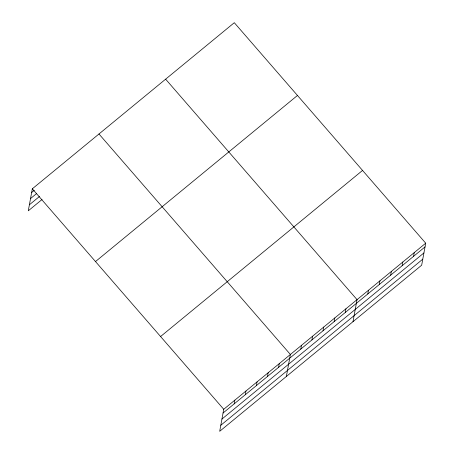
<?xml version="1.0" encoding="UTF-8"?>
<svg xmlns="http://www.w3.org/2000/svg" width="454" height="454" viewBox="0 0 454 454"><rect width="100%" height="100%" fill="white"/><g stroke="black" fill="none" stroke-linecap="round" stroke-linejoin="round"><path stroke-width="0.68" d="M425.71 243.191L223.743 409.287L219.702 431.3L421.67 265.204L425.71 243.191L234.298 22.7L32.33 188.796L28.29 210.809L42.046 199.499M234.168 403.873L234.854 400.156M245.279 394.736L245.96 391.019M256.385 385.599L257.066 381.882M267.497 376.462L268.178 372.745M278.603 367.331L279.284 363.614M286.355 376.491L290.395 354.478L98.978 133.987M300.82 349.058L301.501 345.341M311.926 339.921L312.607 336.204M323.032 330.79L323.719 327.073M334.144 321.653L334.825 317.936M345.25 312.517L345.931 308.799M353.002 321.676L357.043 299.663L165.625 79.172M367.802 293.971L368.483 290.254M379.249 284.556L379.93 280.839M390.695 275.147L391.376 271.43M402.136 265.732L402.817 262.015M413.583 256.323L414.264 252.606M31.649 192.513L34.294 190.339M30.543 198.551L36.36 193.767M29.396 204.771L39.447 196.508M95.499 261.561L297.461 95.465M160.58 336.527L362.542 170.432M223.062 413.004L425.029 246.908M221.955 419.042L423.917 252.946M220.814 425.262L422.776 259.166M32.33 188.796L223.743 409.287"/></g></svg>
